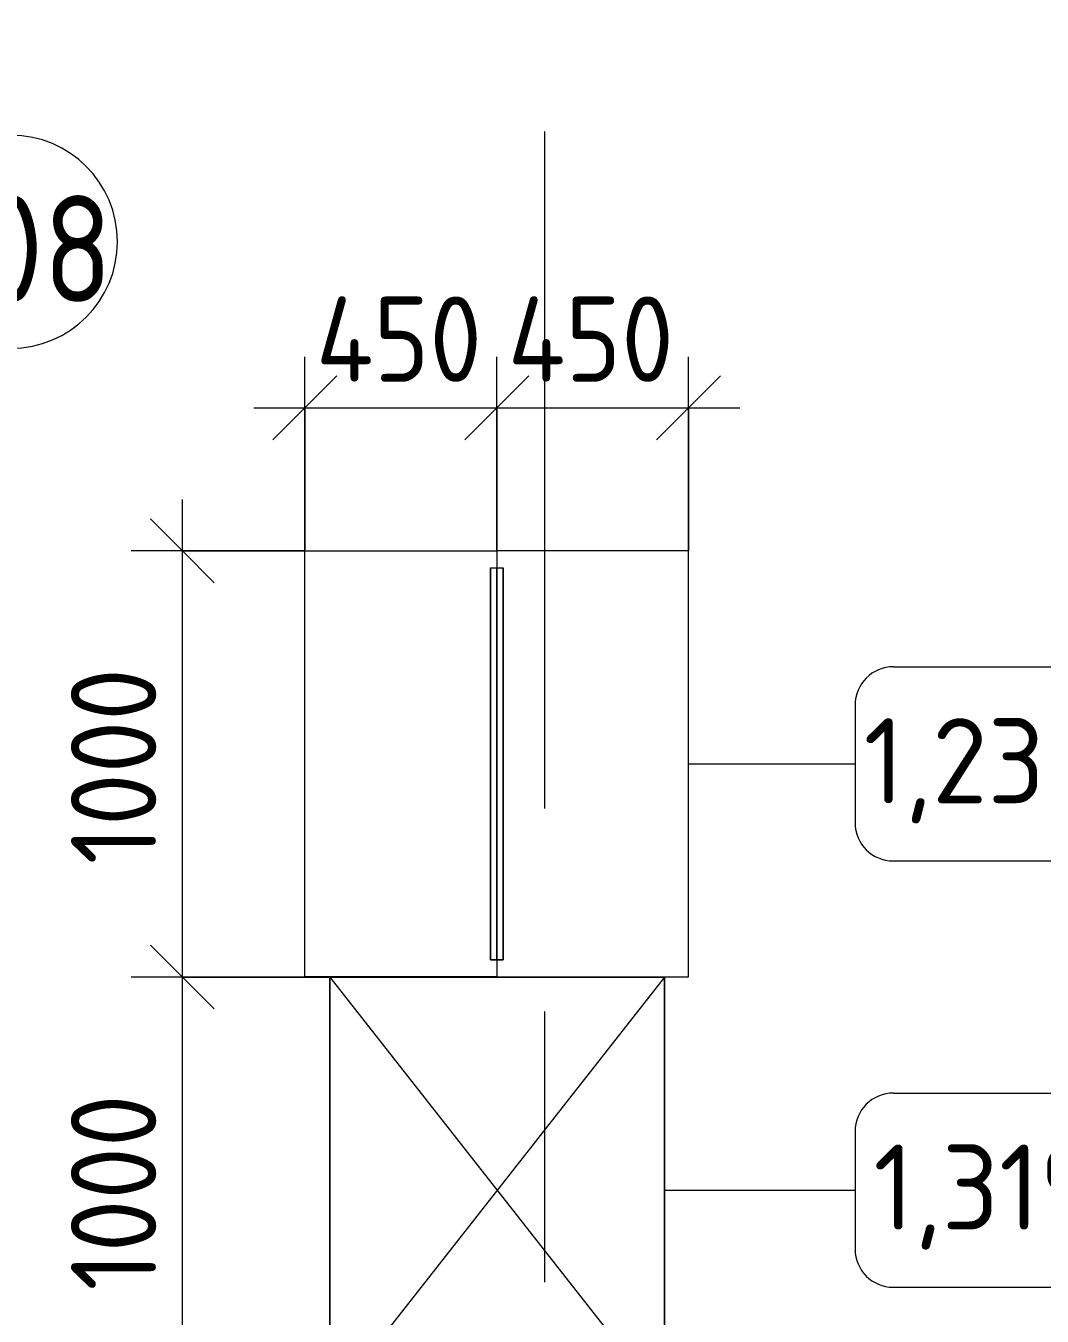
# Model space of a CAD drawing. Header units: millimetres. Extents: x -3724 to 231642, y -8553 to 29017.
# Drawn here: x 11293 to 13676, y 3689 to 6716 of the extents above; entities that cross this region are included whole.
import ezdxf

# ---------------------------------------------------------------- set-up
doc = ezdxf.new("R2010")
doc.units = ezdxf.units.MM
doc.linetypes.add('Осевая', pattern=[3175, 635, -476.25, 1587.5, -476.25])
for name, color, linetype, lineweight in [('A-ANNO-DIMS', 7, 'Continuous', 9), ('A-ANNO-DIMS-100', 7, 'Continuous', 9), ('A-AREA-IDEN', 7, 'Continuous', 9), ('I-FURN-IDEN', 7, 'Continuous', 9), ('Оси-2', 7, 'Осевая', 9)]:
    doc.layers.add(name, color=color, linetype=linetype, lineweight=lineweight)
doc.layers.add('I-FURN-1', color=9, linetype='Continuous', lineweight=9, true_color=0x808080)
doc.styles.add('GOST Common', font='GOST_Common.ttf', dxfattribs={"height": 200})
doc.styles.add('GOST Common_1', font='GOST_Common.ttf', dxfattribs={"width": 0.9, "height": 250})
doc.styles.add('ISOCPEUR_1', font='isocpeur.ttf', dxfattribs={"width": 0.9, "height": 200})
doc.dimstyles.new('ISO-2_0_0_9К_Средний_округл2', dxfattribs={"dimscale": 304.8, "dimtxt": 199.196235, "dimasz": 0.492126, "dimexe": 0.393701, "dimexo": 0, "dimgap": 0, "dimtad": 1, "dimdec": 0, "dimrnd": 10, "dimzin": 0, "dimdsep": 46, "dimtxsty": 'ISOCPEUR_1', "dimblk1": 'OBLIQUE', "dimblk2": 'OBLIQUE', "dimsah": 1, "dimcen": 0.09, "dimdle": 0.393701, "dimazin": 0, "dimtfac": 1, "dimtdec": 4, "dimtix": 1, "dimtmove": 0, "dimatfit": 3, "dimfxl": 1, "dimtvp": 1, "dimtolj": 1, "dimtzin": 0, "dimarcsym": 2})

# ---------------------------------------------------------------- blocks, each defined once
blk = doc.blocks.new('Шкаф параметрический - 1_319-25527390-План расстановки мебели и оборудования 1 этажа в осях 1-12')
at = {"layer": 'I-FURN-1'}
for p, q in [((0, 0), (1000, -785)), ((0, -785), (1000, 0)), ((1000, 0), (0, 0)), ((0, 0), (0, -785)), ((0, -785), (0, 0)), ((0, 0), (1000, 0)), ((1000, -785), (1000, 0)), ((1000, 0), (1000, -785)), ((0, -785), (1000, -785)), ((1000, -785), (0, -785))]:
    blk.add_line(p, q, dxfattribs=at)
blk = doc.blocks.new('стеллаж для обуви 1000х450х2000 - 1850 x 1850 x 390mm-V99-План расстановки мебели и оборудования 1 этажа в осях 1-12')
at = {"layer": 'I-FURN-1'}
for p, q in [((1172.1, 184.9), (172.1, 184.9)), ((172.1, 184.9), (172.1, -265.1)), ((1172.1, 184.9), (172.1, 184.9)), ((172.1, 184.9), (172.1, -265.1)), ((212.1, 184.9), (1132.1, 184.9)), ((1132.1, 184.9), (212.1, 184.9)), ((212.1, 169.9), (212.1, 184.9)), ((212.1, 184.9), (212.1, 169.9)), ((1132.1, 184.9), (1132.1, 169.9)), ((1132.1, 184.9), (1132.1, 169.9)), ((1172.1, -265.1), (1172.1, 184.9)), ((1172.1, -265.1), (1172.1, 184.9)), ((212.1, 169.9), (1132.1, 169.9)), ((1132.1, 169.9), (212.1, 169.9)), ((172.1, -265.1), (1172.1, -265.1)), ((172.1, -265.1), (1172.1, -265.1))]:
    blk.add_line(p, q, dxfattribs=at)
blk = doc.blocks.new('стеллаж для обуви 1000х450х2000 - 1850 x 1850 x 390mm-25471800-План расстановки мебели и оборудования 1 этажа в осях 1-12')
at = {"layer": 'I-FURN-1'}
for p, q in [((172.1, 265.1), (1172.1, 265.1)), ((172.1, -184.9), (172.1, 265.1)), ((172.1, 265.1), (1172.1, 265.1)), ((172.1, -184.9), (172.1, 265.1)), ((1172.1, 265.1), (1172.1, -184.9)), ((1172.1, 265.1), (1172.1, -184.9)), ((212.1, -169.9), (1132.1, -169.9)), ((1132.1, -169.9), (212.1, -169.9)), ((212.1, -184.9), (212.1, -169.9)), ((212.1, -169.9), (212.1, -184.9)), ((1132.1, -169.9), (1132.1, -184.9)), ((1132.1, -169.9), (1132.1, -184.9)), ((1172.1, -184.9), (172.1, -184.9)), ((1172.1, -184.9), (172.1, -184.9)), ((212.1, -184.9), (1132.1, -184.9)), ((1132.1, -184.9), (212.1, -184.9))]:
    blk.add_line(p, q, dxfattribs=at)
blk = doc.blocks.new('DIMBLOCK46-План расстановки мебели и оборудования 1 этажа в осях 1-12')
at = {"layer": 'A-ANNO-DIMS-100', "lineweight": 20}
for p, q in [((11659.7, 4484.3), (11584.7, 4559.3)), ((11659.7, 4484.3), (11734.7, 4409.3)), ((11659.7, 3484.3), (11584.7, 3559.3)), ((11659.7, 3484.3), (11734.7, 3409.3))]:
    blk.add_line(p, q, dxfattribs=at)
at = {"layer": 'A-ANNO-DIMS-100'}
for p, q in [((12005.8, 4484.3), (11539.7, 4484.3)), ((11659.7, 3484.3), (11659.7, 4484.3)), ((11659.7, 4484.3), (12005.8, 4484.3)), ((12005.8, 3484.3), (11539.7, 3484.3)), ((11659.7, 3484.3), (12005.8, 3484.3))]:
    blk.add_line(p, q, dxfattribs=at)
at = {"layer": 'A-ANNO-DIMS-100', "color": 0, "insert": (11398.4, 3748.7), "char_height": 200, "width": 565.411, "attachment_point": 1, "rotation": 90, "line_spacing_factor": 1.149209, "style": 'ISOCPEUR_1'}
blk.add_mtext('1000', dxfattribs=at)
blk = doc.blocks.new('_Oblique')
at = {"color": 0, "linetype": 'ByBlock', "lineweight": -2}
blk.add_line((-0.5, -0.5), (0.5, 0.5), dxfattribs=at)
blk = doc.blocks.new('DIMBLOCK47-План расстановки мебели и оборудования 1 этажа в осях 1-12')
at = {"layer": 'A-ANNO-DIMS-100'}
for p, q in [((11659.7, 4484.3), (11659.7, 5604.3)), ((11947.1, 5484.3), (11539.7, 5484.3)), ((11659.7, 5484.3), (11947.1, 5484.3)), ((12005.8, 4484.3), (11539.7, 4484.3)), ((11659.7, 4484.3), (12005.8, 4484.3))]:
    blk.add_line(p, q, dxfattribs=at)
at = {"layer": 'A-ANNO-DIMS-100', "lineweight": 20}
for p, q in [((11659.7, 5484.3), (11584.7, 5559.3)), ((11659.7, 5484.3), (11734.7, 5409.3)), ((11659.7, 4484.3), (11584.7, 4559.3)), ((11659.7, 4484.3), (11734.7, 4409.3))]:
    blk.add_line(p, q, dxfattribs=at)
at = {"layer": 'A-ANNO-DIMS-100', "color": 0, "insert": (11398.4, 4748.7), "char_height": 200, "width": 565.411, "attachment_point": 1, "rotation": 90, "line_spacing_factor": 1.149209, "style": 'ISOCPEUR_1'}
blk.add_mtext('1000', dxfattribs=at)
blk = doc.blocks.new('DIMBLOCK61-План расстановки мебели и оборудования 1 этажа в осях 1-12')
at = {"layer": 'A-ANNO-DIMS-100'}
for p, q in [((11947.1, 5484.3), (11947.1, 5939.4)), ((12397.1, 5484.3), (12397.1, 5939.4)), ((11827.1, 5819.4), (12397.1, 5819.4)), ((11947.1, 5819.4), (11947.1, 5484.3)), ((12397.1, 5819.4), (12397.1, 5484.3))]:
    blk.add_line(p, q, dxfattribs=at)
at = {"layer": 'A-ANNO-DIMS-100', "lineweight": 20}
for p, q in [((11947.1, 5819.4), (12022.1, 5894.4)), ((12397.1, 5819.4), (12472.1, 5894.4)), ((11947.1, 5819.4), (11872.1, 5744.4)), ((12397.1, 5819.4), (12322.1, 5744.4))]:
    blk.add_line(p, q, dxfattribs=at)
at = {"layer": 'A-ANNO-DIMS-100', "color": 0, "insert": (11972.9, 6080.7), "char_height": 200, "width": 478.071, "attachment_point": 1, "line_spacing_factor": 1.149209, "style": 'ISOCPEUR_1'}
blk.add_mtext('450', dxfattribs=at)
blk = doc.blocks.new('DIMBLOCK62-План расстановки мебели и оборудования 1 этажа в осях 1-12')
at = {"layer": 'A-ANNO-DIMS-100'}
for p, q in [((12397.1, 5484.3), (12397.1, 5939.4)), ((12847.1, 5484.3), (12847.1, 5939.4)), ((12397.1, 5819.4), (12967.1, 5819.4)), ((12397.1, 5819.4), (12397.1, 5484.3)), ((12847.1, 5819.4), (12847.1, 5484.3))]:
    blk.add_line(p, q, dxfattribs=at)
at = {"layer": 'A-ANNO-DIMS-100', "lineweight": 20}
for p, q in [((12397.1, 5819.4), (12472.1, 5894.4)), ((12847.1, 5819.4), (12922.1, 5894.4)), ((12397.1, 5819.4), (12322.1, 5744.4)), ((12847.1, 5819.4), (12772.1, 5744.4))]:
    blk.add_line(p, q, dxfattribs=at)
at = {"layer": 'A-ANNO-DIMS-100', "color": 0, "insert": (12422.9, 6080.7), "char_height": 200, "width": 478.071, "attachment_point": 1, "line_spacing_factor": 1.149209, "style": 'ISOCPEUR_1'}
blk.add_mtext('450', dxfattribs=at)
blk = doc.blocks.new('Марка_Мебель - В прямоуг_Balcon_Марка-25523697-План расстановки мебели и оборудования 1 этажа в осях 1-12')
at = {"layer": 'I-FURN-IDEN'}
for p, q in [((-2.455, 2.278), (2.455, 2.278)), ((-3.355, 1.378), (-3.355, -1.384)), ((3.355, 1.378), (3.355, -1.378)), ((-2.461, -2.278), (2.455, -2.278))]:
    blk.add_line(p, q, dxfattribs=at)
for centre, radius, start, end in [((-2.455, 1.378), 0.9, 90, 180), ((2.455, 1.378), 0.9, 0, 90), ((-2.461, -1.384), 0.893, 180, 270), ((2.455, -1.378), 0.9, 270, 0)]:
    blk.add_arc(centre, radius, start, end, dxfattribs=at)
blk = doc.blocks.new('Марка_Помещения - Номер-25198446-План расстановки мебели и оборудования 1 этажа в осях 1-12')
at = {"layer": 'A-AREA-IDEN'}
for start, end in [(360, 180), (180, 360)]:
    blk.add_arc((0, 0), 2.5, start, end, dxfattribs=at)

msp = doc.modelspace()

# ---------------------------------------------------------------- linework, layer by layer
at = {"layer": 'I-FURN-IDEN'}
for p, q in [((12847.1, 4984.3), (13237.6, 4984.3)), ((12790.8, 3984.3), (13237.6, 3984.3))]:
    msp.add_line(p, q, dxfattribs=at)
at = {"layer": 'Оси-2'}
msp.add_line((12510, 593.7), (12510, 24898.1), dxfattribs=at)

# ---------------------------------------------------------------- block references
at = {"layer": 'A-AREA-IDEN', "xscale": 99.99999999999993, "yscale": 99.99999999999993, "zscale": 99.99999999999993}
msp.add_blockref('Марка_Помещения - Номер-25198446-План расстановки мебели и оборудования 1 этажа в осях 1-12', (11257.5, 6209.1), dxfattribs=at)
at = {"layer": 'I-FURN-1'}
for name, p, rotation in [('стеллаж для обуви 1000х450х2000 - 1850 x 1850 x 390mm-25471800-План расстановки мебели и оборудования 1 этажа в осях 1-12', (12212.2, 4312.3), 89.99999999999962), ('стеллаж для обуви 1000х450х2000 - 1850 x 1850 x 390mm-V99-План расстановки мебели и оборудования 1 этажа в осях 1-12', (12582, 4312.3), 90.00000000000038), ('Шкаф параметрический - 1_319-25527390-План расстановки мебели и оборудования 1 этажа в осях 1-12', (12790.8, 4484.3), 269.9999999999999)]:
    msp.add_blockref(name, p, dxfattribs=dict(at, rotation=rotation))
at = {"layer": 'I-FURN-IDEN', "xscale": 99.99999999999993, "yscale": 99.99999999999993, "zscale": 99.99999999999993}
for p in [(13573.1, 4984.3), (13573.1, 3984.3)]:
    msp.add_blockref('Марка_Мебель - В прямоуг_Balcon_Марка-25523697-План расстановки мебели и оборудования 1 этажа в осях 1-12', p, dxfattribs=at)

# ---------------------------------------------------------------- texts
at = {"layer": 'A-AREA-IDEN', "insert": (11015.7, 6317.7), "char_height": 250, "width": 606.076, "attachment_point": 1, "style": 'GOST Common_1'}
msp.add_mtext('1.08', dxfattribs=at)
at = {"layer": 'I-FURN-IDEN', "char_height": 200, "attachment_point": 1, "style": 'GOST Common'}
for s, insert, width in [('1,236', (13257.6, 5091.4), 729.536), ('1,319', (13280.6, 4091.4), 673.417)]:
    msp.add_mtext(s, dxfattribs=dict(at, insert=insert, width=width))

# ---------------------------------------------------------------- dimensions: what is measured, and where the dimension line sits
at = {"layer": 'A-ANNO-DIMS'}
for base, p1, p2, picture, middle in [((12397.1, 5819.4), (11947.1, 5484.3), (12397.1, 5484.3), 'DIMBLOCK61-План расстановки мебели и оборудования 1 этажа в осях 1-12', (12172.1, 5919.4)), ((12847.1, 5819.4), (12397.1, 5484.3), (12847.1, 5484.3), 'DIMBLOCK62-План расстановки мебели и оборудования 1 этажа в осях 1-12', (12622.1, 5919.4))]:
    dim = msp.add_linear_dim(base=base, p1=p1, p2=p2, dimstyle='ISO-2_0_0_9К_Средний_округл2', override={"dimpost": '<>', "dimfxl": 450}, dxfattribs=at)
    dim.commit()
    dim.dimension.update_dxf_attribs({"geometry": picture, "text_midpoint": middle})
for base, p1, p2, override, picture, middle in [((11659.7, 5484.3), (12005.8, 4484.3), (11947.1, 5484.3), {"dimpost": '<>', "dimfxl": 1001.724295}, 'DIMBLOCK47-План расстановки мебели и оборудования 1 этажа в осях 1-12', (11559.7, 4984.3)), ((11659.7, 4484.3), (12005.8, 3484.3), (12005.8, 4484.3), {"dimpost": '<>', "dimfxl": 1000}, 'DIMBLOCK46-План расстановки мебели и оборудования 1 этажа в осях 1-12', (11559.7, 3984.3))]:
    dim = msp.add_linear_dim(base=base, p1=p1, p2=p2, angle=90, dimstyle='ISO-2_0_0_9К_Средний_округл2', override=override, dxfattribs=at)
    dim.commit()
    dim.dimension.update_dxf_attribs({"geometry": picture, "text_midpoint": middle})

doc.saveas('drawing.dxf')
